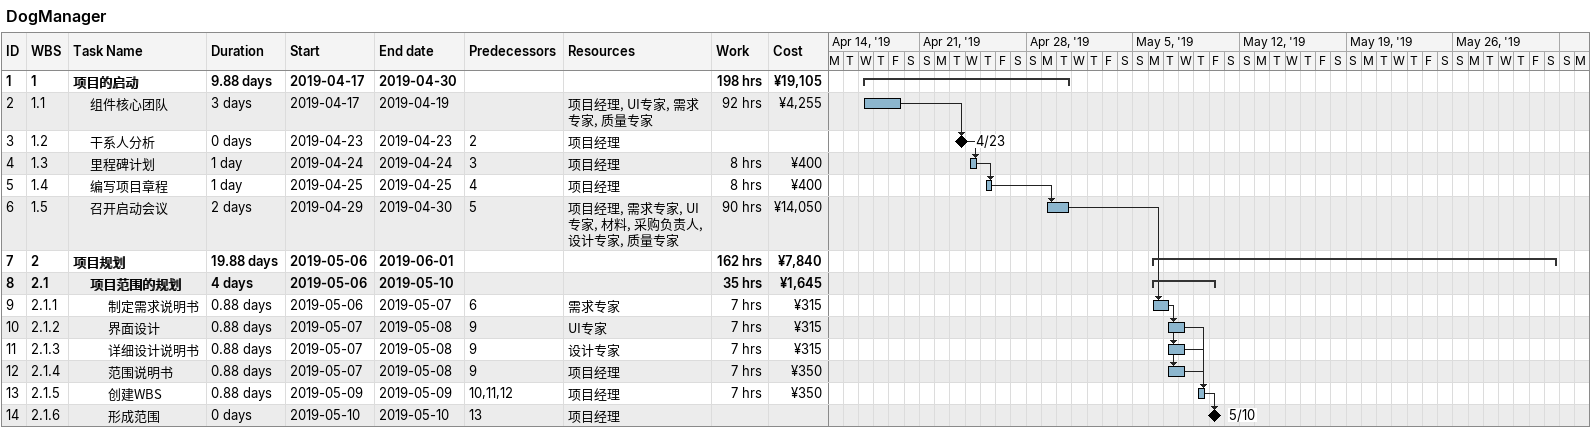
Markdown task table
DogManager

| ID | WBS | Task | Duration | Start | Finish | Predecessors | Resources | Work (h) | Cost (¥) |
|---|---|---|---|---|---|---|---|---|---|
| 1 | 1 | **项目的启动** | 9.88d | 2019-04-17 | 2019-04-30 |  |  | 198 | 19105 |
| 2 | 1.1 | 组件核心团队 | 3d | 2019-04-17 | 2019-04-19 |  | 项目经理, UI专家, 需求专家, 质量专家 | 92 | 4255 |
| 3 | 1.2 | 干系人分析 | 0d | 2019-04-23 | 2019-04-23 | 2 | 项目经理 |  |  |
| 4 | 1.3 | 里程碑计划 | 1d | 2019-04-24 | 2019-04-24 | 3 | 项目经理 | 8 | 400 |
| 5 | 1.4 | 编写项目章程 | 1d | 2019-04-25 | 2019-04-25 | 4 | 项目经理 | 8 | 400 |
| 6 | 1.5 | 召开启动会议 | 2d | 2019-04-29 | 2019-04-30 | 5 | 项目经理, 需求专家, UI专家, 材料, 采购负责人, 设计专家, 质量专家 | 90 | 14050 |
| 7 | 2 | **项目规划** | 19.88d | 2019-05-06 | 2019-06-01 |  |  | 162 | 7840 |
| 8 | 2.1 | **项目范围的规划** | 4d | 2019-05-06 | 2019-05-10 |  |  | 35 | 1645 |
| 9 | 2.1.1 | 制定需求说明书 | 0.88d | 2019-05-06 | 2019-05-07 | 6 | 需求专家 | 7 | 315 |
| 10 | 2.1.2 | 界面设计 | 0.88d | 2019-05-07 | 2019-05-08 | 9 | UI专家 | 7 | 315 |
| 11 | 2.1.3 | 详细设计说明书 | 0.88d | 2019-05-07 | 2019-05-08 | 9 | 设计专家 | 7 | 315 |
| 12 | 2.1.4 | 范围说明书 | 0.88d | 2019-05-07 | 2019-05-08 | 9 | 项目经理 | 7 | 350 |
| 13 | 2.1.5 | 创建WBS | 0.88d | 2019-05-09 | 2019-05-09 | 10, 11, 12 | 项目经理 | 7 | 350 |
| 14 | 2.1.6 | 形成范围 | 0d | 2019-05-10 | 2019-05-10 | 13 | 项目经理 |  |  |
